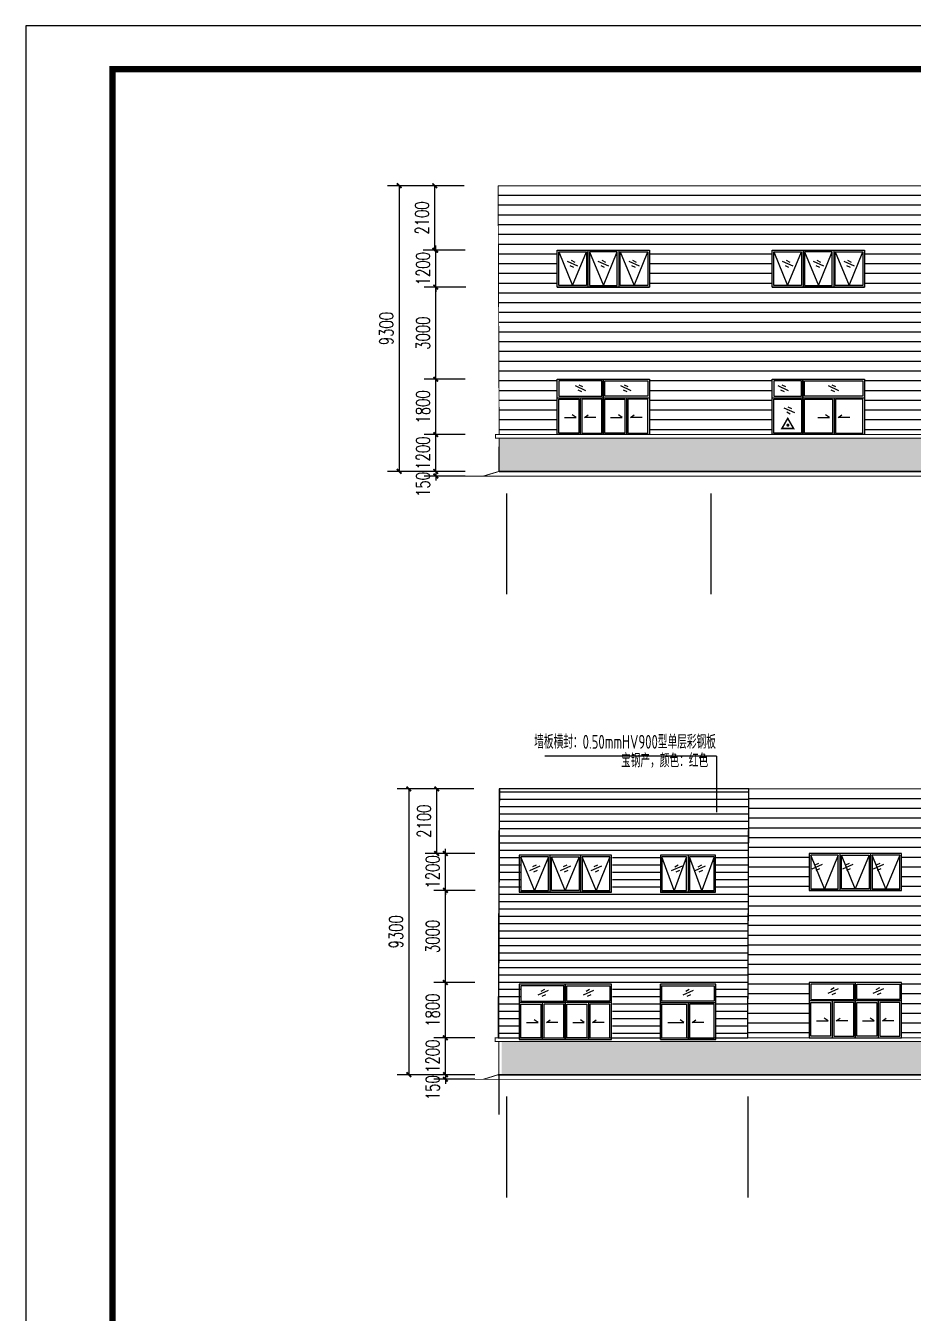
# Model space of a CAD drawing. Extents: x 180850 to 1400258, y 48356 to 327067.
# Drawn here: x 675093 to 703970, y 275080 to 316984 of the extents above; entities that cross this region are included whole.
import ezdxf
from ezdxf.enums import TextEntityAlignment as Align

# ---------------------------------------------------------------- set-up
doc = ezdxf.new("R2010")
doc.units = 0
doc.header["$LTSCALE"] = 1000
for name, color, linetype in [('AXIS', 3, 'Continuous'), ('PUB_DIM', 3, 'Continuous'), ('PUB_TEXT', 7, 'Continuous'), ('PUB_TITLE', 4, 'Continuous'), ('REIN', 1, 'Continuous')]:
    doc.layers.add(name, color=color, linetype=linetype)
doc.styles.add('_TCH_DIM_T3', font='SIMPLEX', dxfattribs={"width": 0.705882, "bigfont": 'GBCBIG'})
doc.styles.add('C', font='tssdeng.shx', dxfattribs={"height": 3, "bigfont": 'tssdchn.shx'})
doc.dimstyles.new('_TCH_ARCH&&150', dxfattribs={"dimtxt": 446.25, "dimasz": 150, "dimexe": 375, "dimexo": 450, "dimgap": 189.375, "dimtad": 1, "dimdec": 0, "dimzin": 0, "dimdsep": 46, "dimtxsty": '_TCH_DIM_T3', "dimblk": 'ARCHTICK', "dimcen": 0.09, "dimclrd": 3, "dimclre": 3, "dimclrt": 7, "dimazin": 2, "dimtfac": 1, "dimtdec": 0, "dimtix": 1, "dimtmove": 2, "dimatfit": 3, "dimfxl": 1, "dimtolj": 1, "dimtzin": 0, "dimarcsym": 0})

# ---------------------------------------------------------------- blocks, each defined once
blk = doc.blocks.new('_ArchTick')
at = {"color": 0, "linetype": 'ByBlock', "const_width": 0.4}
blk.add_lwpolyline([(-0.5, -0.5), (0.5, 0.5)], dxfattribs=at)
blk = doc.blocks.new('*D388')
at = {"layer": 'Defpoints', "color": 0, "transparency": 16777216}
for p in [(688434, 303678), (689842, 303678), (689842, 302478)]:
    blk.add_point(p, dxfattribs=at)
at = {"layer": 'PUB_DIM', "color": 3, "lineweight": -2, "transparency": 16777216}
for p, q in [((688434, 303678), (688434, 303828)), ((689392, 303678), (688059, 303678)), ((688434, 302478), (688434, 303678)), ((689392, 302478), (688059, 302478)), ((688434, 302478), (688434, 302328))]:
    blk.add_line(p, q, dxfattribs=at)
at = {"layer": 'PUB_DIM', "color": 3, "lineweight": -2, "transparency": 16777216, "xscale": 150, "yscale": 150, "zscale": 150}
for p, rotation in [((688434, 303678), 270), ((688434, 302478), 90)]:
    blk.add_blockref('_ArchTick', p, dxfattribs=dict(at, rotation=rotation))
at = {"layer": 'PUB_DIM', "color": 7, "transparency": 16777216, "insert": (688021, 303078), "char_height": 446.2, "attachment_point": 5, "rotation": 90, "style": '_TCH_DIM_T3'}
blk.add_mtext('\\A1;1200', dxfattribs=at)
blk = doc.blocks.new('*D389')
at = {"layer": 'Defpoints', "color": 0, "transparency": 16777216}
for p in [(688434, 305478), (689842, 305478), (689842, 303678)]:
    blk.add_point(p, dxfattribs=at)
at = {"layer": 'PUB_DIM', "color": 3, "lineweight": -2, "transparency": 16777216}
for p, q in [((689392, 305478), (688059, 305478)), ((688434, 303678), (688434, 305478)), ((689392, 303678), (688059, 303678))]:
    blk.add_line(p, q, dxfattribs=at)
at = {"layer": 'PUB_DIM', "color": 3, "lineweight": -2, "transparency": 16777216, "xscale": 150, "yscale": 150, "zscale": 150}
for p, rotation in [((688434, 305478), 90), ((688434, 303678), 270)]:
    blk.add_blockref('_ArchTick', p, dxfattribs=dict(at, rotation=rotation))
at = {"layer": 'PUB_DIM', "color": 7, "transparency": 16777216, "insert": (688021, 304578), "char_height": 446.2, "attachment_point": 5, "rotation": 90, "style": '_TCH_DIM_T3'}
blk.add_mtext('\\A1;1800', dxfattribs=at)
blk = doc.blocks.new('*D390')
at = {"layer": 'Defpoints', "color": 0, "transparency": 16777216}
for p in [(688434, 308478), (689858, 308478, -4), (689842, 305478)]:
    blk.add_point(p, dxfattribs=at)
at = {"layer": 'PUB_DIM', "color": 3, "lineweight": -2, "transparency": 16777216}
for p, q in [((689408, 308478), (688059, 308478)), ((688434, 305478), (688434, 308478)), ((689392, 305478), (688059, 305478))]:
    blk.add_line(p, q, dxfattribs=at)
at = {"layer": 'PUB_DIM', "color": 3, "lineweight": -2, "transparency": 16777216, "xscale": 150, "yscale": 150, "zscale": 150}
for p, rotation in [((688434, 308478), 90), ((688434, 305478), 270)]:
    blk.add_blockref('_ArchTick', p, dxfattribs=dict(at, rotation=rotation))
at = {"layer": 'PUB_DIM', "color": 7, "transparency": 16777216, "insert": (688021, 306978), "char_height": 446.2, "attachment_point": 5, "rotation": 90, "style": '_TCH_DIM_T3'}
blk.add_mtext('\\A1;3000', dxfattribs=at)
blk = doc.blocks.new('*D391')
at = {"layer": 'Defpoints', "color": 0, "transparency": 16777216}
for p in [(688434, 309678), (689842, 309678), (689858, 308478, -4)]:
    blk.add_point(p, dxfattribs=at)
at = {"layer": 'PUB_DIM', "color": 3, "lineweight": -2, "transparency": 16777216}
for p, q in [((689392, 309678), (688059, 309678)), ((688434, 309678), (688434, 309828)), ((688434, 308478), (688434, 309678)), ((689408, 308478), (688059, 308478)), ((688434, 308478), (688434, 308328))]:
    blk.add_line(p, q, dxfattribs=at)
at = {"layer": 'PUB_DIM', "color": 3, "lineweight": -2, "transparency": 16777216, "xscale": 150, "yscale": 150, "zscale": 150}
for p, rotation in [((688434, 309678), 270), ((688434, 308478), 90)]:
    blk.add_blockref('_ArchTick', p, dxfattribs=dict(at, rotation=rotation))
at = {"layer": 'PUB_DIM', "color": 7, "transparency": 16777216, "insert": (688021, 309078), "char_height": 446.2, "attachment_point": 5, "rotation": 90, "style": '_TCH_DIM_T3'}
blk.add_mtext('\\A1;1200', dxfattribs=at)
blk = doc.blocks.new('*D392')
at = {"layer": 'Defpoints', "color": 0, "transparency": 16777216}
for p in [(688400, 311778), (689809, 311778), (689842, 309678)]:
    blk.add_point(p, dxfattribs=at)
at = {"layer": 'PUB_DIM', "color": 3, "lineweight": -2, "transparency": 16777216}
for p, q in [((689359, 311778), (688025, 311778)), ((688400, 309678), (688400, 311778)), ((689392, 309678), (688025, 309678))]:
    blk.add_line(p, q, dxfattribs=at)
at = {"layer": 'PUB_DIM', "color": 3, "lineweight": -2, "transparency": 16777216, "xscale": 150, "yscale": 150, "zscale": 150}
for p, rotation in [((688400, 311778), 90), ((688400, 309678), 270)]:
    blk.add_blockref('_ArchTick', p, dxfattribs=dict(at, rotation=rotation))
at = {"layer": 'PUB_DIM', "color": 7, "transparency": 16777216, "insert": (687988, 310728), "char_height": 446.2, "attachment_point": 5, "rotation": 90, "style": '_TCH_DIM_T3'}
blk.add_mtext('\\A1;2100', dxfattribs=at)
blk = doc.blocks.new('*D393')
at = {"layer": 'Defpoints', "color": 0, "transparency": 16777216}
for p in [(689809, 311778), (687242, 302478), (689842, 302478)]:
    blk.add_point(p, dxfattribs=at)
at = {"layer": 'PUB_DIM', "color": 3, "lineweight": -2, "transparency": 16777216}
for p, q in [((689359, 311778), (686867, 311778)), ((687242, 311778), (687242, 302478)), ((689392, 302478), (686867, 302478))]:
    blk.add_line(p, q, dxfattribs=at)
at = {"layer": 'PUB_DIM', "color": 3, "lineweight": -2, "transparency": 16777216, "xscale": 150, "yscale": 150, "zscale": 150}
for p, rotation in [((687242, 311778), 90), ((687242, 302478), 270)]:
    blk.add_blockref('_ArchTick', p, dxfattribs=dict(at, rotation=rotation))
at = {"layer": 'PUB_DIM', "color": 7, "transparency": 16777216, "insert": (686829, 307128), "char_height": 446.2, "attachment_point": 5, "rotation": 90, "style": '_TCH_DIM_T3'}
blk.add_mtext('\\A1;9300', dxfattribs=at)
blk = doc.blocks.new('*D303')
at = {"layer": 'Defpoints', "color": 0, "transparency": 16777216}
for p in [(688434, 302328), (689842, 302478), (689842, 302328)]:
    blk.add_point(p, dxfattribs=at)
at = {"layer": 'PUB_DIM', "color": 3, "lineweight": -2, "transparency": 16777216}
for p, q in [((688434, 302478), (688434, 302628)), ((689392, 302478), (688059, 302478)), ((689392, 302328), (688059, 302328)), ((688434, 302478), (688434, 302328)), ((688434, 302328), (688434, 302178))]:
    blk.add_line(p, q, dxfattribs=at)
at = {"layer": 'PUB_DIM', "color": 3, "lineweight": -2, "transparency": 16777216, "xscale": 150, "yscale": 150, "zscale": 150}
for p, rotation in [((688434, 302478), 270), ((688434, 302328), 90)]:
    blk.add_blockref('_ArchTick', p, dxfattribs=dict(at, rotation=rotation))
at = {"layer": 'PUB_DIM', "color": 7, "transparency": 16777216, "insert": (688021, 302055), "char_height": 446.2, "attachment_point": 5, "rotation": 90, "style": '_TCH_DIM_T3'}
blk.add_mtext('\\A1;150', dxfattribs=at)
blk = doc.blocks.new('*D965')
at = {"layer": 'Defpoints', "color": 0, "transparency": 16777216}
for p in [(688747, 284044), (690155, 284044), (690155, 282844)]:
    blk.add_point(p, dxfattribs=at)
at = {"layer": 'PUB_DIM', "color": 3, "lineweight": -2, "transparency": 16777216}
for p, q in [((688747, 284044), (688747, 284194)), ((689705, 284044), (688372, 284044)), ((688747, 282844), (688747, 284044)), ((689705, 282844), (688372, 282844)), ((688747, 282844), (688747, 282694))]:
    blk.add_line(p, q, dxfattribs=at)
at = {"layer": 'PUB_DIM', "color": 3, "lineweight": -2, "transparency": 16777216, "xscale": 150, "yscale": 150, "zscale": 150}
for p, rotation in [((688747, 284044), 270), ((688747, 282844), 90)]:
    blk.add_blockref('_ArchTick', p, dxfattribs=dict(at, rotation=rotation))
at = {"layer": 'PUB_DIM', "color": 7, "transparency": 16777216, "insert": (688334, 283444), "char_height": 446.2, "attachment_point": 5, "rotation": 90, "style": '_TCH_DIM_T3'}
blk.add_mtext('\\A1;1200', dxfattribs=at)
blk = doc.blocks.new('*D966')
at = {"layer": 'Defpoints', "color": 0, "transparency": 16777216}
for p in [(688747, 285844), (690155, 285844), (690155, 284044)]:
    blk.add_point(p, dxfattribs=at)
at = {"layer": 'PUB_DIM', "color": 3, "lineweight": -2, "transparency": 16777216}
for p, q in [((689705, 285844), (688372, 285844)), ((688747, 284044), (688747, 285844)), ((689705, 284044), (688372, 284044))]:
    blk.add_line(p, q, dxfattribs=at)
at = {"layer": 'PUB_DIM', "color": 3, "lineweight": -2, "transparency": 16777216, "xscale": 150, "yscale": 150, "zscale": 150}
for p, rotation in [((688747, 285844), 90), ((688747, 284044), 270)]:
    blk.add_blockref('_ArchTick', p, dxfattribs=dict(at, rotation=rotation))
at = {"layer": 'PUB_DIM', "color": 7, "transparency": 16777216, "insert": (688334, 284944), "char_height": 446.2, "attachment_point": 5, "rotation": 90, "style": '_TCH_DIM_T3'}
blk.add_mtext('\\A1;1800', dxfattribs=at)
blk = doc.blocks.new('*D967')
at = {"layer": 'Defpoints', "color": 0, "transparency": 16777216}
for p in [(688747, 288844), (690171, 288844, -4), (690155, 285844)]:
    blk.add_point(p, dxfattribs=at)
at = {"layer": 'PUB_DIM', "color": 3, "lineweight": -2, "transparency": 16777216}
for p, q in [((689721, 288844), (688372, 288844)), ((688747, 285844), (688747, 288844)), ((689705, 285844), (688372, 285844))]:
    blk.add_line(p, q, dxfattribs=at)
at = {"layer": 'PUB_DIM', "color": 3, "lineweight": -2, "transparency": 16777216, "xscale": 150, "yscale": 150, "zscale": 150}
for p, rotation in [((688747, 288844), 90), ((688747, 285844), 270)]:
    blk.add_blockref('_ArchTick', p, dxfattribs=dict(at, rotation=rotation))
at = {"layer": 'PUB_DIM', "color": 7, "transparency": 16777216, "insert": (688334, 287344), "char_height": 446.2, "attachment_point": 5, "rotation": 90, "style": '_TCH_DIM_T3'}
blk.add_mtext('\\A1;3000', dxfattribs=at)
blk = doc.blocks.new('*D968')
at = {"layer": 'Defpoints', "color": 0, "transparency": 16777216}
for p in [(688747, 290044), (690155, 290044), (690171, 288844, -4)]:
    blk.add_point(p, dxfattribs=at)
at = {"layer": 'PUB_DIM', "color": 3, "lineweight": -2, "transparency": 16777216}
for p, q in [((689705, 290044), (688372, 290044)), ((688747, 290044), (688747, 290194)), ((688747, 288844), (688747, 290044)), ((689721, 288844), (688372, 288844)), ((688747, 288844), (688747, 288694))]:
    blk.add_line(p, q, dxfattribs=at)
at = {"layer": 'PUB_DIM', "color": 3, "lineweight": -2, "transparency": 16777216, "xscale": 150, "yscale": 150, "zscale": 150}
for p, rotation in [((688747, 290044), 270), ((688747, 288844), 90)]:
    blk.add_blockref('_ArchTick', p, dxfattribs=dict(at, rotation=rotation))
at = {"layer": 'PUB_DIM', "color": 7, "transparency": 16777216, "insert": (688334, 289444), "char_height": 446.2, "attachment_point": 5, "rotation": 90, "style": '_TCH_DIM_T3'}
blk.add_mtext('\\A1;1200', dxfattribs=at)
blk = doc.blocks.new('*D969')
at = {"layer": 'Defpoints', "color": 0, "transparency": 16777216}
for p in [(688463, 292144), (689872, 292144), (689905, 290044)]:
    blk.add_point(p, dxfattribs=at)
at = {"layer": 'PUB_DIM', "color": 3, "lineweight": -2, "transparency": 16777216}
for p, q in [((689422, 292144), (688088, 292144)), ((688463, 290044), (688463, 292144)), ((689455, 290044), (688088, 290044))]:
    blk.add_line(p, q, dxfattribs=at)
at = {"layer": 'PUB_DIM', "color": 3, "lineweight": -2, "transparency": 16777216, "xscale": 150, "yscale": 150, "zscale": 150}
for p, rotation in [((688463, 292144), 90), ((688463, 290044), 270)]:
    blk.add_blockref('_ArchTick', p, dxfattribs=dict(at, rotation=rotation))
at = {"layer": 'PUB_DIM', "color": 7, "transparency": 16777216, "insert": (688051, 291094), "char_height": 446.2, "attachment_point": 5, "rotation": 90, "style": '_TCH_DIM_T3'}
blk.add_mtext('\\A1;2100', dxfattribs=at)
blk = doc.blocks.new('*D970')
at = {"layer": 'Defpoints', "color": 0, "transparency": 16777216}
for p in [(690122, 292144), (687555, 282844), (690155, 282844)]:
    blk.add_point(p, dxfattribs=at)
at = {"layer": 'PUB_DIM', "color": 3, "lineweight": -2, "transparency": 16777216}
for p, q in [((689672, 292144), (687180, 292144)), ((687555, 292144), (687555, 282844)), ((689705, 282844), (687180, 282844))]:
    blk.add_line(p, q, dxfattribs=at)
at = {"layer": 'PUB_DIM', "color": 3, "lineweight": -2, "transparency": 16777216, "xscale": 150, "yscale": 150, "zscale": 150}
for p, rotation in [((687555, 292144), 90), ((687555, 282844), 270)]:
    blk.add_blockref('_ArchTick', p, dxfattribs=dict(at, rotation=rotation))
at = {"layer": 'PUB_DIM', "color": 7, "transparency": 16777216, "insert": (687142, 287494), "char_height": 446.2, "attachment_point": 5, "rotation": 90, "style": '_TCH_DIM_T3'}
blk.add_mtext('\\A1;9300', dxfattribs=at)
blk = doc.blocks.new('*D972')
at = {"layer": 'Defpoints', "color": 0, "transparency": 16777216}
for p in [(688747, 282694), (690155, 282844), (690155, 282694)]:
    blk.add_point(p, dxfattribs=at)
at = {"layer": 'PUB_DIM', "color": 3, "lineweight": -2, "transparency": 16777216}
for p, q in [((688747, 282844), (688747, 282994)), ((689705, 282844), (688372, 282844)), ((689705, 282694), (688372, 282694)), ((688747, 282844), (688747, 282694)), ((688747, 282694), (688747, 282544))]:
    blk.add_line(p, q, dxfattribs=at)
at = {"layer": 'PUB_DIM', "color": 3, "lineweight": -2, "transparency": 16777216, "xscale": 150, "yscale": 150, "zscale": 150}
for p, rotation in [((688747, 282844), 270), ((688747, 282694), 90)]:
    blk.add_blockref('_ArchTick', p, dxfattribs=dict(at, rotation=rotation))
at = {"layer": 'PUB_DIM', "color": 7, "transparency": 16777216, "insert": (688334, 282421), "char_height": 446.2, "attachment_point": 5, "rotation": 90, "style": '_TCH_DIM_T3'}
blk.add_mtext('\\A1;150', dxfattribs=at)

msp = doc.modelspace()

# ---------------------------------------------------------------- hatches: boundary and pattern name
at = {"true_color": 0xc7c8ca}
h = msp.add_hatch(dxfattribs=at)
h.set_pattern_fill('ANSI31', color=9, scale=200, angle=315)
h.set_pattern_definition([(0, (-100, -0.0006), (9e-14, 317.5), [])])
h.paths.add_polyline_path([(732348, 311778.28), (690462.75, 311778.26), (690496.04, 303678.34), (692382.34, 303677.93), (692384.43, 305477.93), (695384.46, 305477.93), (695382.37, 303677.93), (699382.34, 303677.93), (699382.34, 305477.93), (702382.37, 305477.93), (702382.37, 303677.93), (705782.38, 303677.93), (705782.38, 306677.93), (709982.38, 306677.93), (709982.38, 303677.93), (713382.34, 303677.93), (713382.34, 305477.93), (716382.37, 305477.93), (716382.37, 303677.93), (719782.38, 303677.93), (719782.38, 306677.93), (723982.38, 306677.93), (723982.38, 303677.93), (727382.37, 303677.93), (727382.37, 305477.93), (730382.4, 305477.93), (730382.4, 303677.93), (732381.29, 303678.36)])
h.paths.add_polyline_path([(713384.16, 308477.93), (713384.16, 309677.93), (716384.16, 309677.93), (716384.16, 308477.93)], flags=16)
h.paths.add_polyline_path([(714434.16, 308527.93), (714434.16, 309627.92), (715334.17, 309627.92), (715334.16, 308527.93)], flags=0)
h.paths.add_polyline_path([(714333.85, 308527.92), (713433.8, 308527.95), (713433.81, 309627.95), (714333.86, 309627.92)], flags=0)
h.paths.add_polyline_path([(715434.16, 308527.93), (715434.17, 309627.92), (716334.23, 309627.92), (716334.22, 308527.93)], flags=0)
h.paths.add_polyline_path([(711382.38, 306977.93), (704382.38, 306977.93), (704382.38, 307277.93), (711382.38, 307277.93)], flags=16)
h.paths.add_polyline_path([(718382.38, 306977.93), (718382.38, 307277.93), (725382.38, 307277.93), (725382.38, 306977.93)], flags=16)
h.paths.add_polyline_path([(706404.32, 308477.93), (706404.32, 309677.93), (709404.32, 309677.93), (709404.32, 308477.93)], flags=16)
h.paths.add_polyline_path([(709354.38, 308527.93), (708454.32, 308527.93), (708454.32, 309627.92), (709354.38, 309627.92)], flags=0)
h.paths.add_polyline_path([(720384.19, 308477.93), (720384.19, 309677.93), (723384.19, 309677.93), (723384.19, 308477.93)], flags=16)
h.paths.add_polyline_path([(720433.83, 308527.95), (720433.84, 309627.95), (721333.89, 309627.92), (721333.88, 308527.92)], flags=0)
h.paths.add_polyline_path([(708354.32, 308527.93), (707454.31, 308527.93), (707454.32, 309627.92), (708354.32, 309627.92)], flags=0)
h.paths.add_polyline_path([(721434.19, 308527.93), (721434.19, 309627.92), (722334.2, 309627.92), (722334.19, 308527.93)], flags=0)
h.paths.add_polyline_path([(707354.01, 308527.92), (706453.95, 308527.95), (706453.96, 309627.95), (707354.01, 309627.92)], flags=0)
h.paths.add_polyline_path([(722434.19, 308527.93), (722434.2, 309627.92), (723334.26, 309627.92), (723334.25, 308527.93)], flags=0)
h.paths.add_polyline_path([(699384.1, 308477.93), (699384.1, 309677.93), (702384.1, 309677.93), (702384.1, 308477.93)], flags=16)
h.paths.add_polyline_path([(702334.16, 308527.93), (701434.1, 308527.93), (701434.11, 309627.92), (702334.17, 309627.92)], flags=0)
h.paths.add_polyline_path([(727382.38, 308477.93), (727382.38, 309677.93), (730382.38, 309677.93), (730382.38, 308477.93)], flags=16)
h.paths.add_polyline_path([(727432.02, 308527.95), (727432.03, 309627.95), (728332.08, 309627.92), (728332.07, 308527.92)], flags=0)
h.paths.add_polyline_path([(701334.1, 308527.93), (700434.1, 308527.93), (700434.1, 309627.92), (701334.11, 309627.92)], flags=0)
h.paths.add_polyline_path([(728432.38, 308527.93), (728432.38, 309627.92), (729332.39, 309627.92), (729332.38, 308527.93)], flags=0)
h.paths.add_polyline_path([(700333.79, 308527.92), (699433.74, 308527.95), (699433.75, 309627.95), (700333.8, 309627.92)], flags=0)
h.paths.add_polyline_path([(729432.38, 308527.93), (729432.39, 309627.92), (730332.45, 309627.92), (730332.44, 308527.93)], flags=0)
h.paths.add_polyline_path([(692384.1, 308477.93), (692384.1, 309677.93), (695384.1, 309677.93), (695384.1, 308477.93)], flags=16)
h.paths.add_polyline_path([(695334.16, 308527.93), (694434.1, 308527.93), (694434.11, 309627.92), (695334.17, 309627.92)], flags=0)
h.paths.add_polyline_path([(694334.1, 308527.93), (693434.1, 308527.93), (693434.1, 309627.92), (694334.11, 309627.92)], flags=0)
h.paths.add_polyline_path([(693333.79, 308527.92), (692433.74, 308527.95), (692433.75, 309627.95), (693333.8, 309627.92)], flags=0)
h = msp.add_hatch(dxfattribs=at)
h.set_pattern_fill('AR-B816', color=9, scale=150)
h.set_pattern_definition([(0, (322046.65, 221612.2), (0, 181.9656), []), (90, (322046.65, 221612.2), (-181.9656, 181.9656), [181.9656, -181.9656])])
edge = h.paths.add_edge_path()
edge.add_line((690496.04, 303557.95), (690496.04, 302477.95))
edge.add_line((690496.04, 302477.95), (705782.38, 302477.93))
edge.add_line((705782.38, 302477.93), (705782.38, 303557.93))
edge.add_line((705782.38, 303557.93), (690496.04, 303557.93))
edge = h.paths.add_edge_path()
edge.add_line((727532.38, 303557.93), (709982.38, 303557.93))
edge.add_line((709982.38, 303557.93), (709982.38, 302477.93))
edge.add_line((709982.38, 302477.93), (719782.38, 302477.93))
edge.add_line((719782.38, 302477.93), (719782.38, 303557.93))
h.paths.add_polyline_path([(740382.38, 303557.93), (723982.38, 303557.93), (723982.38, 302477.93), (740382.38, 302477.93)])
h.paths.add_polyline_path([(740382.38, 303557.93), (740382.38, 303557.93), (740382.38, 302477.93), (740382.38, 302477.93)])
h = msp.add_hatch()
h.set_pattern_fill('ANSI31', color=1, scale=150, angle=315)
h.set_pattern_definition([(0, (-36947.86, -18462.9), (7e-14, 238.125), [])])
h.paths.add_polyline_path([(690515.63, 292087.69), (698615.64, 292087.69), (698582.35, 284044.16), (697558.33, 284044.16), (697558.33, 285787.77), (695742.01, 285787.77), (695742.01, 284044.16), (694182.38, 284044.16), (694182.38, 285789.51), (691182.35, 285789.51), (691182.35, 284044.16), (690482.57, 284044.16)])
h.paths.add_polyline_path([(694180.55, 288789.51), (694180.55, 289989.51), (691180.55, 289989.51), (691180.55, 288789.51)], flags=16)
h.paths.add_polyline_path([(694130.91, 288839.53), (694130.91, 289939.53), (693230.85, 289939.49), (693230.86, 288839.49)], flags=0)
h.paths.add_polyline_path([(693130.55, 288839.51), (693130.55, 289939.5), (692230.55, 289939.5), (692230.55, 288839.51)], flags=0)
h.paths.add_polyline_path([(697540.23, 288787.77), (697540.23, 289987.77), (695742.01, 289987.77), (695742.01, 288787.77)], flags=16)
h.paths.add_polyline_path([(695792.34, 288837.75), (695792.33, 289937.75)], flags=0)
h.paths.add_polyline_path([(692130.55, 288839.51), (692130.55, 289939.5), (691230.49, 289939.5), (691230.49, 288839.51)], flags=0)
h.paths.add_polyline_path([(697490.59, 288837.79), (697490.59, 289937.79)], flags=0)
h = msp.add_hatch(dxfattribs=at)
h.set_pattern_fill('ANSI31', color=9, scale=200, angle=315)
h.set_pattern_definition([(0, (100, -19633.77), (9e-14, 317.5), [])])
h.paths.add_polyline_path([(698615.68, 292144.08), (740502.02, 292144.08), (740468.72, 284044.16), (738582.43, 284044.16), (738581.79, 285844.16), (735581.76, 285844.16), (735582.4, 284044.16), (731582.43, 284044.16), (731582.43, 285724.16), (728582.4, 285724.16), (728582.4, 284044.16), (725182.38, 284044.16), (725182.38, 287044.16), (720982.38, 287044.16), (720982.38, 284044.16), (717582.43, 284044.16), (717582.43, 285844.16), (714582.4, 285844.16), (714582.4, 284044.16), (711182.38, 284044.16), (711182.38, 287044.16), (706982.38, 287044.16), (706982.38, 284044.16), (703582.4, 284044.16), (703582.4, 285844.16), (700582.37, 285844.16), (700582.37, 284044.16), (698582.39, 284044.16)])
h.paths.add_polyline_path([(717580.6, 288844.16), (717580.6, 290044.16), (714580.6, 290044.16), (714580.6, 288844.16)], flags=16)
h.paths.add_polyline_path([(716530.6, 288894.16), (716530.6, 289994.15), (715630.6, 289994.15), (715630.6, 288894.16)], flags=0)
h.paths.add_polyline_path([(716630.91, 288894.15), (717530.97, 288894.18), (717530.96, 289994.18), (716630.91, 289994.15)], flags=0)
h.paths.add_polyline_path([(715530.6, 288894.16), (715530.6, 289994.15), (714630.54, 289994.15), (714630.54, 288894.16)], flags=0)
h.paths.add_polyline_path([(719582.38, 287344.16), (726582.38, 287344.16), (726582.38, 287644.16), (719582.38, 287644.16)], flags=16)
h.paths.add_polyline_path([(712582.38, 287344.16), (712582.38, 287644.16), (705582.38, 287644.16), (705582.38, 287344.16)], flags=16)
h.paths.add_polyline_path([(724560.45, 288844.16), (724560.45, 290044.16), (721560.45, 290044.16), (721560.45, 288844.16)], flags=16)
h.paths.add_polyline_path([(721610.39, 288894.16), (722510.45, 288894.16), (722510.45, 289994.15), (721610.39, 289994.15)], flags=0)
h.paths.add_polyline_path([(710580.57, 288844.16), (710580.57, 290044.16), (707580.57, 290044.16), (707580.57, 288844.16)], flags=16)
h.paths.add_polyline_path([(710530.94, 288894.18), (710530.93, 289994.18), (709630.88, 289994.15), (709630.88, 288894.15)], flags=0)
h.paths.add_polyline_path([(722610.45, 288894.16), (723510.45, 288894.16), (723510.45, 289994.15), (722610.45, 289994.15)], flags=0)
h.paths.add_polyline_path([(709530.57, 288894.16), (709530.57, 289994.15), (708630.57, 289994.15), (708630.57, 288894.16)], flags=0)
h.paths.add_polyline_path([(723610.76, 288894.15), (724510.81, 288894.18), (724510.81, 289994.18), (723610.75, 289994.15)], flags=0)
h.paths.add_polyline_path([(708530.57, 288894.16), (708530.57, 289994.15), (707630.51, 289994.15), (707630.51, 288894.16)], flags=0)
h.paths.add_polyline_path([(731580.66, 288844.16), (731580.66, 290044.16), (728580.66, 290044.16), (728580.66, 288844.16)], flags=16)
h.paths.add_polyline_path([(728630.6, 288894.16), (729530.66, 288894.16), (729530.66, 289994.15), (728630.6, 289994.15)], flags=0)
h.paths.add_polyline_path([(703582.38, 288844.16), (703582.38, 290044.16), (700582.38, 290044.16), (700582.38, 288844.16)], flags=16)
h.paths.add_polyline_path([(703532.75, 288894.18), (703532.74, 289994.18), (702632.68, 289994.15), (702632.69, 288894.15)], flags=0)
h.paths.add_polyline_path([(729630.66, 288894.16), (730530.66, 288894.16), (730530.66, 289994.15), (729630.66, 289994.15)], flags=0)
h.paths.add_polyline_path([(702532.38, 288894.16), (702532.38, 289994.15), (701632.38, 289994.15), (701632.38, 288894.16)], flags=0)
h.paths.add_polyline_path([(730630.97, 288894.15), (731531.03, 288894.18), (731531.02, 289994.18), (730630.97, 289994.15)], flags=0)
h.paths.add_polyline_path([(701532.38, 288894.16), (701532.38, 289994.15), (700632.32, 289994.15), (700632.32, 288894.16)], flags=0)
h.paths.add_polyline_path([(738580.66, 288844.16), (738580.66, 290044.16), (735580.66, 290044.16), (735580.66, 288844.16)], flags=16)
h.paths.add_polyline_path([(735630.6, 288894.16), (736530.66, 288894.16), (736530.66, 289994.15), (735630.6, 289994.15)], flags=0)
h.paths.add_polyline_path([(736630.66, 288894.16), (737530.66, 288894.16), (737530.66, 289994.15), (736630.66, 289994.15)], flags=0)
h.paths.add_polyline_path([(737630.97, 288894.15), (738531.03, 288894.18), (738531.02, 289994.18), (737630.97, 289994.15)], flags=0)
h = msp.add_hatch(dxfattribs=at)
h.set_pattern_fill('AR-B816', color=9, scale=150)
h.set_pattern_definition([(0, (322246.65, 201978.43), (0, 181.9656), []), (90, (322246.65, 201978.43), (-181.9656, 181.9656), [181.9656, -181.9656])])
edge = h.paths.add_edge_path()
edge.add_line((740468.72, 283924.18), (740468.72, 282844.18))
edge.add_line((740468.72, 282844.18), (725182.38, 282844.16))
edge.add_line((725182.38, 282844.16), (725182.38, 283924.16))
edge.add_line((725182.38, 283924.16), (740468.72, 283924.16))
edge = h.paths.add_edge_path()
edge.add_line((703432.38, 283924.16), (720982.38, 283924.16))
edge.add_line((720982.38, 283924.16), (720982.38, 282844.16))
edge.add_line((720982.38, 282844.16), (711182.38, 282844.16))
edge.add_line((711182.38, 282844.16), (711182.38, 283924.16))
h.paths.add_polyline_path([(690582.38, 283924.16), (706982.38, 283924.16), (706982.38, 282844.16), (690582.38, 282844.16)])
h.paths.add_polyline_path([(690582.38, 283924.16), (690582.38, 283924.16), (690582.38, 282844.16), (690582.38, 282844.16)])

# ---------------------------------------------------------------- linework, layer by layer
for p, q in [((693386.18, 309677.93), (693386.17, 308477.93)), ((694386.17, 309677.93), (694386.17, 308477.93)), ((700384.12, 309677.93), (700384.1, 308477.93)), ((701384.1, 309677.93), (701384.1, 308477.93)), ((692711.49, 309318.81), (693049.8, 309166.2)), ((692836.11, 309350.86), (692953.78, 309293.79)), ((693711.82, 309318.79), (694050.13, 309166.18)), ((693836.44, 309350.84), (693954.11, 309293.78)), ((694711.87, 309318.79), (695050.18, 309166.18)), ((694836.49, 309350.84), (694954.16, 309293.78)), ((699709.42, 309318.81), (700047.73, 309166.2)), ((699834.05, 309350.86), (699951.71, 309293.79)), ((700709.75, 309318.79), (701048.06, 309166.18)), ((700834.38, 309350.84), (700952.04, 309293.78)), ((701709.8, 309318.79), (702048.11, 309166.18)), ((701834.43, 309350.84), (701952.09, 309293.78)), ((692799.91, 309182.96), (692917.58, 309125.89)), ((693800.24, 309182.94), (693917.91, 309125.88)), ((694800.29, 309182.94), (694917.96, 309125.88)), ((699797.85, 309182.96), (699915.51, 309125.89)), ((700798.18, 309182.94), (700915.84, 309125.88)), ((701798.23, 309182.94), (701915.89, 309125.88)), ((692386.17, 308477.93), (695386.23, 308477.93)), ((699384.1, 308477.93), (702384.16, 308477.93)), ((692968.3, 305270.22), (693306.62, 305117.61)), ((693056.73, 305134.37), (693174.39, 305077.3)), ((693092.93, 305302.27), (693210.59, 305245.2)), ((693884.42, 303677.93), (693884.42, 305477.93)), ((693884.45, 305477.93), (693884.45, 303677.93)), ((694441.26, 305270.2), (694779.57, 305117.59)), ((694529.68, 305134.35), (694647.35, 305077.29)), ((694565.88, 305302.25), (694683.55, 305245.19)), ((699565.65, 305270.22), (699903.96, 305117.61)), ((699654.08, 305134.37), (699771.74, 305077.3)), ((699690.28, 305302.27), (699807.94, 305245.2)), ((700382.35, 303677.93), (700382.35, 305477.93)), ((700382.38, 305477.93), (700382.38, 303677.93)), ((701199.46, 305270.2), (701537.77, 305117.59)), ((701287.89, 305134.35), (701405.55, 305077.29)), ((701324.09, 305302.25), (701441.75, 305245.19)), ((692384.4, 304877.93), (695384.49, 304877.93)), ((693134.51, 304878.11), (693134.21, 303678.11)), ((694634.46, 304877.93), (694634.46, 303677.93)), ((699382.34, 304877.93), (702382.43, 304877.93)), ((701392.66, 304877.93), (701392.66, 303677.93)), ((692623.65, 304233.53), (693000.34, 304233.44)), ((693000.34, 304233.44), (692875.52, 304317.92)), ((693268.41, 304233.38), (693393.27, 304317.79)), ((693645.1, 304233.28), (693268.41, 304233.38)), ((694123.7, 304233.22), (694500.39, 304233.22)), ((694500.39, 304233.22), (694375.55, 304317.67)), ((694768.46, 304233.22), (694893.3, 304317.67)), ((695145.15, 304233.22), (694768.46, 304233.22)), ((699763.24, 304549.4), (700101.55, 304396.79)), ((699851.67, 304413.55), (699969.33, 304356.49)), ((699887.87, 304581.45), (700005.53, 304524.39)), ((700867.74, 304233.53), (701244.43, 304233.44)), ((701244.43, 304233.44), (701119.61, 304317.92)), ((701526.67, 304233.22), (701651.51, 304317.67)), ((701903.36, 304233.22), (701526.67, 304233.22)), ((690496.04, 302477.93), (690496.04, 303277.93)), ((690496.04, 302477.93), (740497.27, 302477.93)), ((740497.27, 302477.93), (690496.04, 302477.93)), ((690496.04, 302477.93), (740497.27, 302477.93)), ((690496.04, 302477.93), (740497.27, 302477.93)), ((698582.35, 284044.16), (698615.69, 291644.08)), ((692147.26, 289989.51), (692147.26, 288789.51)), ((693147.24, 289989.51), (693147.26, 288789.51)), ((696641.12, 289987.77), (696641.14, 288787.77)), ((701582.38, 290044.16, 11.9), (701582.38, 288844.16, 11.9)), ((702582.37, 290044.16, 11.9), (702582.38, 288844.16, 11.9)), ((691821.56, 289630.37), (691483.25, 289477.76)), ((691696.93, 289662.42), (691579.27, 289605.36)), ((692821.61, 289630.37), (692483.3, 289477.76)), ((692696.98, 289662.42), (692579.32, 289605.36)), ((693821.94, 289630.39), (693483.63, 289477.78)), ((693697.32, 289662.44), (693579.65, 289605.37)), ((696450.92, 289628.64), (696095.02, 289476.03)), ((696326.29, 289660.69), (696208.63, 289603.62)), ((697202.95, 289628.65), (696861.72, 289476.04)), ((697075.4, 289660.7), (696957.74, 289603.63)), ((701006.69, 289685.02, 11.9), (700668.37, 289532.41, 11.9)), ((700882.06, 289717.07, 11.9), (700764.4, 289660.01, 11.9)), ((702006.73, 289685.02, 11.9), (701668.42, 289532.41, 11.9)), ((701882.11, 289717.07, 11.9), (701764.44, 289660.01, 11.9)), ((703007.07, 289685.04, 11.9), (702668.75, 289532.43, 11.9)), ((702882.44, 289717.09, 11.9), (702764.78, 289660.02, 11.9)), ((691733.13, 289494.52), (691615.47, 289437.46)), ((692733.18, 289494.52), (692615.52, 289437.46)), ((693733.51, 289494.54), (693615.85, 289437.47)), ((696362.49, 289492.79), (696244.83, 289435.72)), ((697111.6, 289492.8), (696993.94, 289435.73)), ((700918.26, 289549.17, 11.9), (700800.59, 289492.11, 11.9)), ((701918.31, 289549.17, 11.9), (701800.64, 289492.11, 11.9)), ((702918.64, 289549.19, 11.9), (702800.97, 289492.12, 11.9)), ((694147.26, 288789.51), (691147.2, 288789.51)), ((697540.23, 288787.77), (695740.2, 288787.77)), ((703582.38, 288844.16, 11.9), (700582.32, 288844.16, 11.9)), ((692649.04, 285789.51), (692649.04, 283989.51)), ((692649.07, 283989.51), (692649.07, 285789.51)), ((695742.01, 285787.77), (695742.01, 283987.77)), ((695742.04, 283987.77), (695742.04, 285787.77)), ((702082.35, 285844.16, 3.97), (702082.35, 284044.16, 3.97)), ((702082.38, 284044.16, 3.97), (702082.38, 285844.16, 3.97)), ((692092.23, 285581.78), (691753.92, 285429.17)), ((691967.6, 285613.83), (691849.94, 285556.77)), ((692003.8, 285445.93), (691886.14, 285388.87)), ((693565.18, 285581.8), (693226.87, 285429.19)), ((693440.56, 285613.84), (693322.89, 285556.78)), ((693476.76, 285445.94), (693359.09, 285388.88)), ((696808.16, 285580.06), (696469.85, 285427.45)), ((696683.53, 285612.1), (696565.87, 285555.04)), ((696719.73, 285444.2), (696602.07, 285387.14)), ((701525.55, 285636.43, 3.97), (701187.23, 285483.82, 3.97)), ((701400.92, 285668.48, 3.97), (701283.26, 285611.42, 3.97)), ((701437.12, 285500.58, 3.97), (701319.45, 285443.52, 3.97)), ((702998.5, 285636.45, 3.97), (702660.19, 285483.84, 3.97)), ((702873.87, 285668.49, 3.97), (702756.21, 285611.43, 3.97)), ((702910.07, 285500.59, 3.97), (702792.41, 285443.53, 3.97)), ((694149.08, 285189.51), (691148.99, 285189.51)), ((691899.03, 285189.51), (691899.03, 283989.51)), ((693398.98, 285189.69), (693399.28, 283989.69)), ((697542.06, 285187.77), (695742.04, 285187.77)), ((696641.96, 285187.95), (696642.25, 283987.95)), ((703582.4, 285244.16, 3.97), (700582.31, 285244.16, 3.97)), ((701332.35, 285244.16, 3.97), (701332.35, 284044.16, 3.97)), ((702832.3, 285244.34, 3.97), (702832.59, 284044.34, 3.97)), ((691388.33, 284544.8), (691765.02, 284544.8)), ((691765.02, 284544.8), (691640.19, 284629.25)), ((692033.1, 284544.8), (692157.93, 284629.25)), ((692409.79, 284544.8), (692033.1, 284544.8)), ((692888.38, 284544.86), (693265.07, 284544.95)), ((693265.07, 284544.95), (693140.22, 284629.37)), ((693533.15, 284545.02), (693657.96, 284629.5)), ((693909.84, 284545.11), (693533.15, 284545.02)), ((695981.36, 284543.12), (696508.05, 284543.21)), ((696508.05, 284543.21), (696383.19, 284627.63)), ((696776.12, 284543.28), (696900.94, 284627.76)), ((697152.81, 284543.37), (696776.12, 284543.28)), ((700821.65, 284599.45, 3.97), (701198.34, 284599.45, 3.97)), ((701198.34, 284599.45, 3.97), (701073.5, 284683.9, 3.97)), ((701466.41, 284599.45, 3.97), (701591.25, 284683.9, 3.97)), ((701843.1, 284599.45, 3.97), (701466.41, 284599.45, 3.97)), ((702321.7, 284599.51, 3.97), (702698.39, 284599.6, 3.97)), ((702698.39, 284599.6, 3.97), (702573.53, 284684.02, 3.97)), ((702966.46, 284599.67, 3.97), (703091.28, 284684.15, 3.97)), ((703343.15, 284599.76, 3.97), (702966.46, 284599.67, 3.97)), ((740468.72, 282844.16), (690467.49, 282844.16)), ((690467.49, 282844.16), (740468.72, 282844.16)), ((740468.72, 282844.16), (690467.49, 282844.16)), ((740468.72, 282844.16), (690467.49, 282844.16)), ((690482.38, 282844.16), (690482.38, 281544.16))]:
    msp.add_line(p, q)
at = {"color": 3}
for p, q in [((692435.81, 309627.95), (692885.83, 308527.94)), ((692885.83, 308527.94), (693335.87, 309627.92)), ((693436.17, 309627.92), (693886.17, 308527.93)), ((693886.17, 308527.93), (694336.17, 309627.92)), ((694436.17, 309627.92), (694886.2, 308527.93)), ((694886.2, 308527.93), (695336.23, 309627.92)), ((699433.75, 309627.95), (699883.77, 308527.94)), ((699883.77, 308527.94), (700333.8, 309627.92)), ((700434.1, 309627.92), (700884.1, 308527.93)), ((700884.1, 308527.93), (701334.11, 309627.92)), ((701434.11, 309627.92), (701884.13, 308527.93)), ((701884.13, 308527.93), (702334.17, 309627.92)), ((701082.35, 288894.16, 11.9), (700632.32, 289994.15, 11.9)), ((701532.38, 289994.15, 11.9), (701082.35, 288894.16, 11.9)), ((702082.38, 288894.16, 11.9), (701632.38, 289994.15, 11.9)), ((702532.38, 289994.15, 11.9), (702082.38, 288894.16, 11.9)), ((703082.72, 288894.16, 11.9), (702632.68, 289994.15, 11.9)), ((703532.74, 289994.18, 11.9), (703082.72, 288894.16, 11.9)), ((691647.23, 288839.51), (691197.2, 289939.5)), ((692097.26, 289939.5), (691647.23, 288839.51)), ((692647.26, 288839.51), (692197.26, 289939.5)), ((693097.26, 289939.5), (692647.26, 288839.51)), ((693647.6, 288839.51), (693197.56, 289939.5)), ((694097.61, 289939.53), (693647.6, 288839.51)), ((696191.91, 288837.77), (695792.33, 289937.75)), ((696591.48, 289937.78), (696191.91, 288837.77)), ((697091.02, 288837.77), (696691.44, 289937.76)), ((697490.59, 289937.79), (697091.02, 288837.77))]:
    msp.add_line(p, q, dxfattribs=at)
at = {"const_width": 30}
for points in [[(690462.75, 311777.85), (690496.04, 303677.93), (690376.04, 303677.93), (690376.04, 303557.93), (690496.04, 303557.93), (690496.04, 302477.97)], [(690462.75, 311777.85), (740464.03, 311777.85)], [(705782.38, 303677.93), (690496.04, 303677.93)], [(690496.04, 303557.93), (705782.38, 303557.93)], [(688463.61, 302327.93), (741539.72, 302327.93)], [(690489.82, 302477.97), (689982.14, 302326.77)], [(740497.27, 302477.93), (690496.04, 302477.93)], [(690515.68, 292144.1), (690482.38, 284044.16), (690362.38, 284044.16), (690362.38, 283924.16), (690482.38, 283924.16), (690482.38, 282844.16)], [(740502.02, 292144.08), (690515.68, 292144.08)], [(690467.49, 284044.16), (706982.38, 284044.16)], [(706982.38, 283924.16), (690467.49, 283924.16)], [(690467.49, 282844.16), (689982.38, 282694.16)], [(690467.49, 282844.16), (740468.72, 282844.16)], [(742501.16, 282694.16), (689425.05, 282694.16)]]:
    msp.add_lwpolyline(points, dxfattribs=at)
for points in [[(692386.17, 309677.93), (695386.17, 309677.93), (695386.17, 308477.93), (692386.17, 308477.93)], [(699384.1, 309677.93), (702384.1, 309677.93), (702384.1, 308477.93), (699384.1, 308477.93)], [(692384.4, 305477.93), (695384.43, 305477.93), (695384.43, 303677.93), (692384.4, 303677.93)], [(692434.34, 304927.93), (693834.42, 304927.93), (693834.42, 305427.92), (692434.34, 305427.92)], [(695334.49, 304927.93), (693934.42, 304927.93), (693934.42, 305427.92), (695334.5, 305427.92)], [(699382.34, 305477.93), (702382.37, 305477.93), (702382.37, 303677.93), (699382.34, 303677.93)], [(699432.28, 304927.93), (700332.35, 304927.93), (700332.35, 305427.92), (699432.28, 305427.92)], [(702332.43, 304927.93), (700432.35, 304927.93), (700432.35, 305427.92), (702332.43, 305427.92)], [(692434.46, 304828.29), (693084.52, 304828.13), (693084.25, 303728.13), (692434.18, 303728.29)], [(693834.53, 304827.94), (693184.46, 304828.1), (693184.19, 303728.1), (693834.26, 303727.94)], [(693934.42, 304827.93), (694584.49, 304827.93), (694584.49, 303727.93), (693934.42, 303727.93)], [(695334.49, 304827.93), (694684.43, 304827.93), (694684.43, 303727.93), (695334.49, 303727.93)], [(699432.39, 304828.29), (700332.43, 304828.11), (700332.15, 303728.11), (699432.12, 303728.29)], [(700432.35, 304827.93), (701342.69, 304827.93), (701342.69, 303727.93), (700432.35, 303727.93)], [(702332.43, 304827.93), (701442.63, 304827.93), (701442.63, 303727.93), (702332.43, 303727.93)], [(698615.68, 292144.08), (690500.78, 292144.08), (690467.49, 284044.16), (698582.39, 284044.16)], [(694147.26, 289989.51), (691147.26, 289989.51), (691147.26, 288789.51), (694147.26, 288789.51)], [(697540.23, 289987.77), (695742.01, 289987.77), (695742.01, 288787.77), (697540.23, 288787.77)], [(694149.08, 285789.51), (691149.05, 285789.51), (691149.05, 283989.51), (694149.08, 283989.51)], [(703582.4, 285844.16), (700582.37, 285844.16), (700582.37, 284044.16), (703582.4, 284044.16)], [(700632.31, 285294.16), (702032.38, 285294.16), (702032.38, 285794.15), (700632.31, 285794.15)], [(703532.46, 285294.16), (702132.38, 285294.16), (702132.38, 285794.15), (703532.46, 285794.15)], [(691198.99, 285239.51), (692599.07, 285239.51), (692599.07, 285739.5), (691198.99, 285739.5)], [(694099.14, 285239.51), (692699.07, 285239.51), (692699.07, 285739.5), (694099.15, 285739.5)], [(697492.12, 285237.77), (695792.04, 285237.77), (695792.04, 285737.76), (697492.12, 285737.76)], [(691198.99, 285139.51), (691849.06, 285139.51), (691849.06, 284039.51), (691198.99, 284039.51)], [(692599.07, 285139.51), (691949, 285139.51), (691949, 284039.51), (692599.07, 284039.51)], [(692698.96, 285139.52), (693349.02, 285139.68), (693349.3, 284039.68), (692699.23, 284039.52)], [(694099.03, 285139.87), (693448.96, 285139.71), (693449.24, 284039.71), (694099.3, 284039.87)], [(695791.93, 285137.78), (696592, 285137.94), (696592.27, 284037.94), (695792.2, 284037.78)], [(697492.01, 285138.13), (696691.94, 285137.97), (696692.21, 284037.97), (697492.28, 284038.13)], [(700632.31, 285194.16), (701282.38, 285194.16), (701282.38, 284094.16), (700632.31, 284094.16)], [(702032.38, 285194.16), (701382.32, 285194.16), (701382.32, 284094.16), (702032.38, 284094.16)], [(702132.27, 285194.17), (702782.34, 285194.33), (702782.61, 284094.33), (702132.54, 284094.17)], [(703532.35, 285194.52), (702882.28, 285194.36), (702882.55, 284094.36), (703532.62, 284094.52)]]:
    msp.add_lwpolyline(points, close=True)
at = {"color": 3}
for points in [[(692435.81, 309627.95), (693335.87, 309627.92), (693335.86, 308527.92), (692435.81, 308527.95)], [(693436.17, 308527.93), (694336.17, 308527.93), (694336.17, 309627.92), (693436.17, 309627.92)], [(695336.23, 308527.93), (694436.17, 308527.93), (694436.17, 309627.92), (695336.23, 309627.92)], [(699433.75, 309627.95), (700333.8, 309627.92), (700333.79, 308527.92), (699433.74, 308527.95)], [(700434.1, 308527.93), (701334.1, 308527.93), (701334.11, 309627.92), (700434.1, 309627.92)], [(702334.16, 308527.93), (701434.1, 308527.93), (701434.11, 309627.92), (702334.17, 309627.92)], [(691197.2, 288839.51), (692097.26, 288839.51), (692097.26, 289939.5), (691197.2, 289939.5)], [(693097.26, 288839.51), (692197.26, 288839.51), (692197.26, 289939.5), (693097.26, 289939.5)], [(694097.61, 289939.53), (693197.56, 289939.5), (693197.57, 288839.5), (694097.62, 288839.53)], [(696591.48, 289937.78), (695792.33, 289937.75), (695792.34, 288837.75), (696591.49, 288837.78)], [(697490.59, 289937.79), (696691.44, 289937.76), (696691.45, 288837.76), (697490.59, 288837.79)]]:
    msp.add_lwpolyline(points, close=True, dxfattribs=at)
at = {"elevation": 7.93}
msp.add_lwpolyline([(703582.38, 290044.16), (700582.38, 290044.16), (700582.38, 288844.16), (703582.38, 288844.16)], close=True, dxfattribs=at)
at = {"color": 3, "elevation": 7.93}
for points in [[(700632.32, 288894.16), (701532.38, 288894.16), (701532.38, 289994.15), (700632.32, 289994.15)], [(702532.38, 288894.16), (701632.38, 288894.16), (701632.38, 289994.15), (702532.38, 289994.15)], [(703532.74, 289994.18), (702632.68, 289994.15), (702632.69, 288894.15), (703532.75, 288894.18)]]:
    msp.add_lwpolyline(points, close=True, dxfattribs=at)
msp.add_lwpolyline([(695742.04, 283987.77), (697542.06, 283987.77), (697542.06, 285787.77), (695742.04, 285787.77)])
at = {"layer": 'AXIS'}
for p, q in [((690732.38, 301762.77), (690732.38, 298480.05)), ((697382.38, 301762.77), (697382.38, 298480.05)), ((690732.38, 282129), (690732.38, 278846.28)), ((698582.38, 282129), (698582.38, 278846.28))]:
    msp.add_line(p, q, dxfattribs=at)
at = {"layer": 'AXIS', "linetype": 'ByBlock'}
for q in [(691984.61, 293216.2), (697562.9, 291384.93)]:
    msp.add_line((697562.9, 293216.2), q, dxfattribs=at)
at = {"layer": 'PUB_TITLE'}
msp.add_lwpolyline([(675092.51, 232984.16), (793892.51, 232984.16), (793892.51, 316984.16), (675092.51, 316984.16)], close=True, dxfattribs=at)
at = {"layer": 'PUB_TITLE', "const_width": 212.12}
msp.add_lwpolyline([(677912.82, 234398.34), (677912.82, 315569.98), (791892.51, 315569.98), (791892.51, 234398.34)], close=True, dxfattribs=at)
at = {"layer": 'REIN', "const_width": 50}
msp.add_lwpolyline([(699886.26, 304205.3), (699694.51, 303873.19), (700078, 303873.19)], close=True, dxfattribs=at)
msp.add_lwpolyline([(699867.53, 303984.98, 1), (699917.53, 303984.98, 1)], format="xyb", close=True, dxfattribs=at)

# ---------------------------------------------------------------- texts
at = {"layer": 'PUB_TEXT', "style": 'C', "width": 0.7}
for s, p in [('墙板横封：0.50mmHV900型单层彩钢板', (697549.32, 293317.79)), ('宝钢产，颜色：红色', (697297.62, 292709.39))]:
    msp.add_text(s, height=450, dxfattribs=at).set_placement(p, align=Align.BOTTOM_RIGHT)

# ---------------------------------------------------------------- dimensions: what is measured, and where the dimension line sits
at = {"layer": 'PUB_DIM'}
for base, p1, p2, picture, middle in [((687241.58, 302477.93), (689808.61, 311777.85), (689841.9, 302477.93), '*D393', (686829.08, 307127.89)), ((688400.33, 311777.85), (689841.9, 309677.93), (689808.61, 311777.85), '*D392', (687987.83, 310727.89)), ((688433.62, 309677.93), (689858.18, 308477.93, -3.97), (689841.9, 309677.93), '*D391', (688021.12, 309077.93)), ((688433.62, 308477.93), (689841.9, 305478.01), (689858.18, 308477.93, -3.97), '*D390', (688021.12, 306977.97)), ((688433.62, 305478.01), (689841.9, 303678.01), (689841.9, 305478.01), '*D389', (688021.12, 304578.01)), ((688433.62, 303678.01), (689841.9, 302477.93), (689841.9, 303678.01), '*D388', (688021.12, 303077.97)), ((687554.61, 282844.16), (690121.64, 292144.08), (690154.93, 282844.16), '*D970', (687142.11, 287494.12)), ((688463.36, 292144.08), (689904.93, 290044.16), (689871.64, 292144.08), '*D969', (688050.86, 291094.12)), ((688746.65, 290044.16), (690171.22, 288844.16, -3.97), (690154.93, 290044.16), '*D968', (688334.15, 289444.16)), ((688746.65, 288844.16), (690154.93, 285844.24), (690171.22, 288844.16, -3.97), '*D967', (688334.15, 287344.2)), ((688746.65, 285844.24), (690154.93, 284044.24), (690154.93, 285844.24), '*D966', (688334.15, 284944.24)), ((688746.65, 284044.24), (690154.93, 282844.16), (690154.93, 284044.24), '*D965', (688334.15, 283444.2))]:
    dim = msp.add_linear_dim(base=base, p1=p1, p2=p2, angle=90, dimstyle='_TCH_ARCH&&150', dxfattribs=at)
    dim.commit()
    dim.dimension.update_dxf_attribs({"geometry": picture, "text_midpoint": middle})
for base, p1, p2, picture, middle in [((688433.62, 302327.51), (689841.9, 302477.93), (689841.9, 302327.51), '*D303', (688021.12, 302054.57)), ((688746.65, 282693.74), (690154.93, 282844.16), (690154.93, 282693.74), '*D972', (688334.15, 282420.8))]:
    dim = msp.add_linear_dim(base=base, p1=p1, p2=p2, angle=270, dimstyle='_TCH_ARCH&&150', dxfattribs=at)
    dim.commit()
    dim.dimension.update_dxf_attribs({"geometry": picture, "text_midpoint": middle, "dimtype": 160})

doc.saveas('drawing.dxf')
